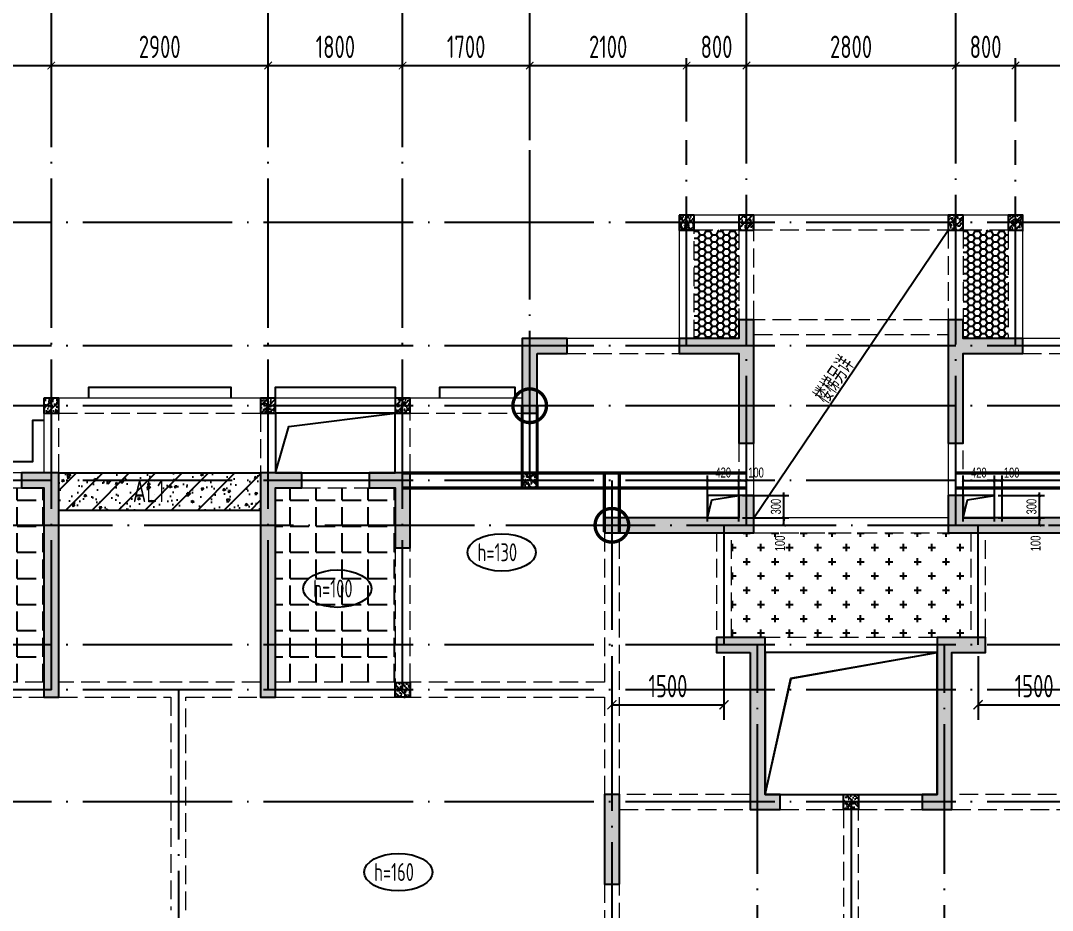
# Model space of a CAD drawing. Extents: x -668857 to 154266, y -275694 to 291306.
# Drawn here: x -198999 to -185195, y 64422 to 76322 of the extents above; entities that cross this region are included whole.
import ezdxf
from ezdxf.enums import TextEntityAlignment as Align

# ---------------------------------------------------------------- set-up
doc = ezdxf.new("R2010")
doc.units = 0
doc.header["$LTSCALE"] = 1000
for name, pattern in [('DASH', [0.35, 0.25, -0.1]), ('DASHED', [0.75, 0.5, -0.25]), ('DOTE', [2.42, 2, -0.2, 0.02, -0.2])]:
    doc.linetypes.add(name, pattern=pattern)
doc.layers.get('0').update_dxf_attribs({"linetype": 'CONTINUOUS'})
doc.layers.get('DEFPOINTS').update_dxf_attribs({"linetype": 'CONTINUOUS'})
doc.layers.add('+公共字体', color=7, linetype='CONTINUOUS', lineweight=20)
for name, color, linetype in [('A-AXIS', 1, 'CONTINUOUS'), ('A-DOTE', 10, 'DOTE'), ('BEAM', 4, 'DASHED'), ('ROOF', 183, 'CONTINUOUS'), ('S-B板填充', 251, 'CONTINUOUS'), ('S-B板标注', 3, 'CONTINUOUS'), ('S-B板配筋号', 7, 'CONTINUOUS'), ('S-C承台编号', 6, 'CONTINUOUS'), ('S-D洞口', 4, 'CONTINUOUS'), ('S-D洞口标注', 3, 'CONTINUOUS'), ('S-L主梁线', 4, 'DASH'), ('S-Q墙填充', 252, 'CONTINUOUS'), ('S-Q墙实线', 6, 'CONTINUOUS'), ('S-Q墙标注', 3, 'CONTINUOUS'), ('S-Y一般标注', 3, 'CONTINUOUS'), ('S-板正筋', 2, 'CONTINUOUS'), ('S-构造柱', 212, 'CONTINUOUS'), ('TEXT', 2, 'CONTINUOUS'), ('水平筋标注', 7, 'CONTINUOUS'), ('看线', 251, 'CONTINUOUS'), ('配箍校核', 34, 'CONTINUOUS')]:
    doc.layers.add(name, color=color, linetype=linetype)
doc.styles.add('TSSD_DIMENSION', font='Tssdeng.shx', dxfattribs={"width": 0.7, "bigfont": 'tssdchn.shx'})
doc.styles.add('TSSD_REIN', font='tssdeng.shx', dxfattribs={"width": 0.7, "height": 300, "bigfont": 'tssdchn.shx'})
doc.styles.add('结构文字', font='zstxt.shx', dxfattribs={"width": 0.7, "bigfont": 'zshz.shx'})
doc.dimstyles.new('STRUCK', dxfattribs={"dimtxt": 400, "dimasz": 121, "dimexe": 200, "dimexo": 150, "dimgap": 115, "dimtad": 1, "dimdec": 0, "dimdsep": 46, "dimtxsty": '结构文字', "dimblk": 'ARCHTICK', "dimcen": 400, "dimclrd": 3, "dimclre": 3, "dimclrt": 7, "dimadec": 0, "dimazin": 0, "dimtfac": 1, "dimtdec": 0, "dimtix": 1, "dimtmove": 2, "dimatfit": 3, "dimldrblk": '_DIMX', "dimfxl": 0, "dimtolj": 1, "dimtzin": 0, "dimarcsym": 0})
doc.dimstyles.new('STRUCK30', dxfattribs={"dimscale": 0.33333, "dimtxt": 400, "dimasz": 121, "dimexe": 200, "dimexo": 150, "dimgap": 115, "dimtad": 1, "dimdec": 0, "dimdsep": 46, "dimtxsty": '结构文字', "dimblk": 'ARCHTICK', "dimcen": 400, "dimclrd": 3, "dimclre": 3, "dimclrt": 7, "dimadec": 0, "dimazin": 0, "dimtfac": 1, "dimtdec": 0, "dimtix": 1, "dimtmove": 2, "dimatfit": 3, "dimldrblk": '_DIMX', "dimfxl": 0, "dimtolj": 1, "dimtzin": 0, "dimarcsym": 0})
doc.dimstyles.new('TSSD_100_100', dxfattribs={"dimtxt": 300, "dimasz": 100, "dimexe": 100, "dimexo": 250, "dimgap": 100, "dimtad": 1, "dimdec": 0, "dimzin": 0, "dimdsep": 46, "dimtxsty": 'TSSD_DIMENSION', "dimblk": 'ARCHTICK', "dimcen": 0, "dimdle": 100, "dimclrt": 7, "dimadec": 0, "dimazin": 0, "dimtfac": 1, "dimtdec": 0, "dimtix": 1, "dimtmove": 2, "dimatfit": 3, "dimldrblk": 'ARCHTICK', "dimfxl": 0, "dimtolj": 1, "dimtzin": 0, "dimarcsym": 0})

# ---------------------------------------------------------------- blocks, each defined once
blk = doc.blocks.new('_ArchTick')
at = {"color": 0, "linetype": 'ByBlock', "const_width": 0.15}
blk.add_lwpolyline([(-0.5, -0.5), (0.5, 0.5)], dxfattribs=at)
blk = doc.blocks.new('*D162')
at = {"layer": 'DEFPOINTS', "color": 0}
for p in [(31400, 19250), (29600, 18250), (31400, 18250)]:
    blk.add_point(p, dxfattribs=at)
at = {"layer": 'S-Y一般标注', "color": 0, "lineweight": -2}
for p, q in [((29600, 18500), (29600, 19350)), ((31400, 18500), (31400, 19350)), ((29500, 19250), (31500, 19250))]:
    blk.add_line(p, q, dxfattribs=at)
at = {"layer": 'S-Y一般标注', "color": 0, "lineweight": -2, "xscale": 100, "yscale": 100, "zscale": 100, "rotation": 180}
blk.add_blockref('_ArchTick', (29600, 19250), dxfattribs=at)
at = {"layer": 'S-Y一般标注', "color": 0, "lineweight": -2, "xscale": 100, "yscale": 100, "zscale": 100}
blk.add_blockref('_ArchTick', (31400, 19250), dxfattribs=at)
at = {"layer": 'S-Y一般标注', "color": 7, "insert": (30500, 19500), "char_height": 300, "attachment_point": 5, "style": 'TSSD_DIMENSION'}
blk.add_mtext('\\A1;1800', dxfattribs=at)
blk = doc.blocks.new('*D163')
at = {"layer": 'DEFPOINTS', "color": 0}
for p in [(34300, 19250), (31400, 18250), (34300, 18250)]:
    blk.add_point(p, dxfattribs=at)
at = {"layer": 'S-Y一般标注', "color": 0, "lineweight": -2}
for p, q in [((31400, 18500), (31400, 19350)), ((34300, 18500), (34300, 19350)), ((31300, 19250), (34400, 19250))]:
    blk.add_line(p, q, dxfattribs=at)
at = {"layer": 'S-Y一般标注', "color": 0, "lineweight": -2, "xscale": 100, "yscale": 100, "zscale": 100, "rotation": 180}
blk.add_blockref('_ArchTick', (31400, 19250), dxfattribs=at)
at = {"layer": 'S-Y一般标注', "color": 0, "lineweight": -2, "xscale": 100, "yscale": 100, "zscale": 100}
blk.add_blockref('_ArchTick', (34300, 19250), dxfattribs=at)
at = {"layer": 'S-Y一般标注', "color": 7, "insert": (32850, 19500), "char_height": 300, "attachment_point": 5, "style": 'TSSD_DIMENSION'}
blk.add_mtext('\\A1;2900', dxfattribs=at)
blk = doc.blocks.new('*D164')
at = {"layer": 'DEFPOINTS', "color": 0}
for p in [(36100, 19250), (34300, 18250), (36100, 18250)]:
    blk.add_point(p, dxfattribs=at)
at = {"layer": 'S-Y一般标注', "color": 0, "lineweight": -2}
for p, q in [((34300, 18500), (34300, 19350)), ((36100, 18500), (36100, 19350)), ((34200, 19250), (36200, 19250))]:
    blk.add_line(p, q, dxfattribs=at)
at = {"layer": 'S-Y一般标注', "color": 0, "lineweight": -2, "xscale": 100, "yscale": 100, "zscale": 100, "rotation": 180}
blk.add_blockref('_ArchTick', (34300, 19250), dxfattribs=at)
at = {"layer": 'S-Y一般标注', "color": 0, "lineweight": -2, "xscale": 100, "yscale": 100, "zscale": 100}
blk.add_blockref('_ArchTick', (36100, 19250), dxfattribs=at)
at = {"layer": 'S-Y一般标注', "color": 7, "insert": (35200, 19500), "char_height": 300, "attachment_point": 5, "style": 'TSSD_DIMENSION'}
blk.add_mtext('\\A1;1800', dxfattribs=at)
blk = doc.blocks.new('*D165')
at = {"layer": 'DEFPOINTS', "color": 0}
for p in [(37800, 19250), (36100, 18250), (37800, 18250)]:
    blk.add_point(p, dxfattribs=at)
at = {"layer": 'S-Y一般标注', "color": 0, "lineweight": -2}
for p, q in [((36100, 18500), (36100, 19350)), ((37800, 18500), (37800, 19350)), ((36000, 19250), (37900, 19250))]:
    blk.add_line(p, q, dxfattribs=at)
at = {"layer": 'S-Y一般标注', "color": 0, "lineweight": -2, "xscale": 100, "yscale": 100, "zscale": 100, "rotation": 180}
blk.add_blockref('_ArchTick', (36100, 19250), dxfattribs=at)
at = {"layer": 'S-Y一般标注', "color": 0, "lineweight": -2, "xscale": 100, "yscale": 100, "zscale": 100}
blk.add_blockref('_ArchTick', (37800, 19250), dxfattribs=at)
at = {"layer": 'S-Y一般标注', "color": 7, "insert": (36950, 19500), "char_height": 300, "attachment_point": 5, "style": 'TSSD_DIMENSION'}
blk.add_mtext('\\A1;1700', dxfattribs=at)
blk = doc.blocks.new('*D166')
at = {"layer": 'DEFPOINTS', "color": 0}
for p in [(40700, 19250), (39900, 18250), (40700, 18250)]:
    blk.add_point(p, dxfattribs=at)
at = {"layer": 'S-Y一般标注', "color": 0, "lineweight": -2}
for p, q in [((39900, 18500), (39900, 19350)), ((40700, 18500), (40700, 19350)), ((39800, 19250), (40800, 19250))]:
    blk.add_line(p, q, dxfattribs=at)
at = {"layer": 'S-Y一般标注', "color": 0, "lineweight": -2, "xscale": 100, "yscale": 100, "zscale": 100, "rotation": 180}
blk.add_blockref('_ArchTick', (39900, 19250), dxfattribs=at)
at = {"layer": 'S-Y一般标注', "color": 0, "lineweight": -2, "xscale": 100, "yscale": 100, "zscale": 100}
blk.add_blockref('_ArchTick', (40700, 19250), dxfattribs=at)
at = {"layer": 'S-Y一般标注', "color": 7, "insert": (40300, 19500), "char_height": 300, "attachment_point": 5, "style": 'TSSD_DIMENSION'}
blk.add_mtext('\\A1;800', dxfattribs=at)
blk = doc.blocks.new('*D167')
at = {"layer": 'DEFPOINTS', "color": 0}
for p in [(43500, 19250), (40700, 18250), (43500, 18250)]:
    blk.add_point(p, dxfattribs=at)
at = {"layer": 'S-Y一般标注', "color": 0, "lineweight": -2}
for p, q in [((40700, 18500), (40700, 19350)), ((43500, 18500), (43500, 19350)), ((40600, 19250), (43600, 19250))]:
    blk.add_line(p, q, dxfattribs=at)
at = {"layer": 'S-Y一般标注', "color": 0, "lineweight": -2, "xscale": 100, "yscale": 100, "zscale": 100, "rotation": 180}
blk.add_blockref('_ArchTick', (40700, 19250), dxfattribs=at)
at = {"layer": 'S-Y一般标注', "color": 0, "lineweight": -2, "xscale": 100, "yscale": 100, "zscale": 100}
blk.add_blockref('_ArchTick', (43500, 19250), dxfattribs=at)
at = {"layer": 'S-Y一般标注', "color": 7, "insert": (42100, 19500), "char_height": 300, "attachment_point": 5, "style": 'TSSD_DIMENSION'}
blk.add_mtext('\\A1;2800', dxfattribs=at)
blk = doc.blocks.new('*D168')
at = {"layer": 'DEFPOINTS', "color": 0}
for p in [(46400, 19250), (44300, 18250), (46400, 18250)]:
    blk.add_point(p, dxfattribs=at)
at = {"layer": 'S-Y一般标注', "color": 0, "lineweight": -2}
for p, q in [((44300, 18500), (44300, 19350)), ((46400, 18500), (46400, 19350)), ((44200, 19250), (46500, 19250))]:
    blk.add_line(p, q, dxfattribs=at)
at = {"layer": 'S-Y一般标注', "color": 0, "lineweight": -2, "xscale": 100, "yscale": 100, "zscale": 100, "rotation": 180}
blk.add_blockref('_ArchTick', (44300, 19250), dxfattribs=at)
at = {"layer": 'S-Y一般标注', "color": 0, "lineweight": -2, "xscale": 100, "yscale": 100, "zscale": 100}
blk.add_blockref('_ArchTick', (46400, 19250), dxfattribs=at)
at = {"layer": 'S-Y一般标注', "color": 7, "insert": (45742, 19500), "char_height": 300, "attachment_point": 5, "style": 'TSSD_DIMENSION'}
blk.add_mtext('\\A1;2100', dxfattribs=at)
blk = doc.blocks.new('*D186')
at = {"layer": 'DEFPOINTS', "color": 0}
for p in [(39900, 19250), (37800, 18250), (39900, 18250)]:
    blk.add_point(p, dxfattribs=at)
at = {"layer": 'S-Y一般标注', "color": 0, "lineweight": -2}
for p, q in [((37800, 18500), (37800, 19350)), ((39900, 18500), (39900, 19350)), ((37700, 19250), (40000, 19250))]:
    blk.add_line(p, q, dxfattribs=at)
at = {"layer": 'S-Y一般标注', "color": 0, "lineweight": -2, "xscale": 100, "yscale": 100, "zscale": 100, "rotation": 180}
blk.add_blockref('_ArchTick', (37800, 19250), dxfattribs=at)
at = {"layer": 'S-Y一般标注', "color": 0, "lineweight": -2, "xscale": 100, "yscale": 100, "zscale": 100}
blk.add_blockref('_ArchTick', (39900, 19250), dxfattribs=at)
at = {"layer": 'S-Y一般标注', "color": 7, "insert": (38850, 19500), "char_height": 300, "attachment_point": 5, "style": 'TSSD_DIMENSION'}
blk.add_mtext('\\A1;2100', dxfattribs=at)
blk = doc.blocks.new('*D187')
at = {"layer": 'DEFPOINTS', "color": 0}
for p in [(44300, 19250), (43500, 18250), (44300, 18250)]:
    blk.add_point(p, dxfattribs=at)
at = {"layer": 'S-Y一般标注', "color": 0, "lineweight": -2}
for p, q in [((43500, 18500), (43500, 19350)), ((44300, 18500), (44300, 19350)), ((43400, 19250), (44400, 19250))]:
    blk.add_line(p, q, dxfattribs=at)
at = {"layer": 'S-Y一般标注', "color": 0, "lineweight": -2, "xscale": 100, "yscale": 100, "zscale": 100, "rotation": 180}
blk.add_blockref('_ArchTick', (43500, 19250), dxfattribs=at)
at = {"layer": 'S-Y一般标注', "color": 0, "lineweight": -2, "xscale": 100, "yscale": 100, "zscale": 100}
blk.add_blockref('_ArchTick', (44300, 19250), dxfattribs=at)
at = {"layer": 'S-Y一般标注', "color": 7, "insert": (43900, 19500), "char_height": 300, "attachment_point": 5, "style": 'TSSD_DIMENSION'}
blk.add_mtext('\\A1;800', dxfattribs=at)
blk = doc.blocks.new('20210729.03501652')
at = {"layer": '看线', "color": 202, "ltscale": 0.5}
for points in [[(26800, 10900), (26800, 11050), (28700, 11050), (28700, 10900)], [(29300, 10900), (29300, 11050), (30900, 11050), (30900, 10900)], [(31500, 10900), (31500, 11050), (32500, 11050), (32500, 10900)], [(26200, 10600), (26050, 10600), (26050, 10050), (24500, 10050)]]:
    blk.add_lwpolyline(points, dxfattribs=at)
blk = doc.blocks.new('*D983')
at = {"layer": 'DEFPOINTS', "color": 0}
for p in [(-185969, 69972), (-185369, 69972), (-185969, 69672)]:
    blk.add_point(p, dxfattribs=at)
at = {"layer": 'S-D洞口标注', "color": 3, "lineweight": -2}
for p, q in [((-185369, 69972), (-185369, 70012)), ((-185919, 69972), (-185302, 69972)), ((-185369, 69672), (-185369, 69972)), ((-185919, 69672), (-185302, 69672)), ((-185369, 69672), (-185369, 69632))]:
    blk.add_line(p, q, dxfattribs=at)
at = {"layer": 'S-D洞口标注', "color": 3, "lineweight": -2, "xscale": 40.33293, "yscale": 40.33293, "zscale": 40.33293}
for p, rotation in [((-185369, 69972), 270), ((-185369, 69672), 90)]:
    blk.add_blockref('_ArchTick', p, dxfattribs=dict(at, rotation=rotation))
at = {"layer": 'S-D洞口标注', "color": 7, "insert": (-185474, 69822), "char_height": 133.3, "attachment_point": 5, "rotation": 90, "style": '结构文字'}
blk.add_mtext('\\A1;300', dxfattribs=at)
blk = doc.blocks.new('_DIMX')
blk.add_line((-150, 0), (150, 0))
at = {"const_width": 50}
blk.add_lwpolyline([(-70, -70), (70, 70)], dxfattribs=at)
blk = doc.blocks.new('*D984')
at = {"layer": 'DEFPOINTS', "color": 0}
for p in [(-185969, 70171), (-186389, 69571), (-185969, 69572)]:
    blk.add_point(p, dxfattribs=at)
at = {"layer": 'S-D洞口标注', "color": 3, "lineweight": -2}
for p, q in [((-186389, 69621), (-186389, 70238)), ((-186389, 70171), (-185969, 70171)), ((-185969, 69622), (-185969, 70238))]:
    blk.add_line(p, q, dxfattribs=at)
at = {"layer": 'S-D洞口标注', "color": 3, "lineweight": -2, "xscale": 40.33293, "yscale": 40.33293, "zscale": 40.33293, "rotation": 180}
blk.add_blockref('_ArchTick', (-186389, 70171), dxfattribs=at)
at = {"layer": 'S-D洞口标注', "color": 3, "lineweight": -2, "xscale": 40.33293, "yscale": 40.33293, "zscale": 40.33293}
blk.add_blockref('_ArchTick', (-185969, 70171), dxfattribs=at)
at = {"layer": 'S-D洞口标注', "color": 7, "insert": (-186179, 70276), "char_height": 133.3, "attachment_point": 5, "style": '结构文字'}
blk.add_mtext('\\A1;420', dxfattribs=at)
blk = doc.blocks.new('*D985')
at = {"layer": 'DEFPOINTS', "color": 0}
for p in [(-185869, 70171), (-185969, 69572), (-185869, 69572)]:
    blk.add_point(p, dxfattribs=at)
at = {"layer": 'S-D洞口标注', "color": 3, "lineweight": -2}
for p, q in [((-185969, 69622), (-185969, 70238)), ((-185969, 70171), (-185869, 70171)), ((-185869, 69622), (-185869, 70238))]:
    blk.add_line(p, q, dxfattribs=at)
at = {"layer": 'S-D洞口标注', "color": 3, "lineweight": -2, "xscale": 40.33293, "yscale": 40.33293, "zscale": 40.33293, "rotation": 180}
blk.add_blockref('_ArchTick', (-185969, 70171), dxfattribs=at)
at = {"layer": 'S-D洞口标注', "color": 3, "lineweight": -2, "xscale": 40.33293, "yscale": 40.33293, "zscale": 40.33293}
blk.add_blockref('_ArchTick', (-185869, 70171), dxfattribs=at)
at = {"layer": 'S-D洞口标注', "color": 7, "insert": (-185740, 70276), "char_height": 133.3, "attachment_point": 5, "style": '结构文字'}
blk.add_mtext('\\A1;100', dxfattribs=at)
blk = doc.blocks.new('*D986')
at = {"layer": 'DEFPOINTS', "color": 0}
for p in [(-185969, 69672), (-185369, 69672), (-185969, 69572)]:
    blk.add_point(p, dxfattribs=at)
at = {"layer": 'S-D洞口标注', "color": 3, "lineweight": -2}
for p, q in [((-185919, 69672), (-185302, 69672)), ((-185369, 69572), (-185369, 69672)), ((-185919, 69572), (-185302, 69572))]:
    blk.add_line(p, q, dxfattribs=at)
at = {"layer": 'S-D洞口标注', "color": 3, "lineweight": -2, "xscale": 40.33293, "yscale": 40.33293, "zscale": 40.33293}
for p, rotation in [((-185369, 69672), 90), ((-185369, 69572), 270)]:
    blk.add_blockref('_ArchTick', p, dxfattribs=dict(at, rotation=rotation))
at = {"layer": 'S-D洞口标注', "color": 7, "insert": (-185419, 69330), "char_height": 133.3, "attachment_point": 5, "rotation": 90, "style": '结构文字'}
blk.add_mtext('\\A1;100', dxfattribs=at)
blk = doc.blocks.new('*D987')
at = {"layer": 'DEFPOINTS', "color": 0}
for p in [(-189389, 69972), (-188789, 69972), (-189389, 69672)]:
    blk.add_point(p, dxfattribs=at)
at = {"layer": 'S-D洞口标注', "color": 3, "lineweight": -2}
for p, q in [((-188789, 69972), (-188789, 70012)), ((-189339, 69972), (-188722, 69972)), ((-188789, 69672), (-188789, 69972)), ((-189339, 69672), (-188722, 69672)), ((-188789, 69672), (-188789, 69632))]:
    blk.add_line(p, q, dxfattribs=at)
at = {"layer": 'S-D洞口标注', "color": 3, "lineweight": -2, "xscale": 40.33293, "yscale": 40.33293, "zscale": 40.33293}
for p, rotation in [((-188789, 69972), 270), ((-188789, 69672), 90)]:
    blk.add_blockref('_ArchTick', p, dxfattribs=dict(at, rotation=rotation))
at = {"layer": 'S-D洞口标注', "color": 7, "insert": (-188894, 69822), "char_height": 133.3, "attachment_point": 5, "rotation": 90, "style": '结构文字'}
blk.add_mtext('\\A1;300', dxfattribs=at)
blk = doc.blocks.new('*D988')
at = {"layer": 'DEFPOINTS', "color": 0}
for p in [(-189389, 70172), (-189809, 69572), (-189389, 69572)]:
    blk.add_point(p, dxfattribs=at)
at = {"layer": 'S-D洞口标注', "color": 3, "lineweight": -2}
for p, q in [((-189809, 69622), (-189809, 70238)), ((-189809, 70172), (-189389, 70172)), ((-189389, 69622), (-189389, 70238))]:
    blk.add_line(p, q, dxfattribs=at)
at = {"layer": 'S-D洞口标注', "color": 3, "lineweight": -2, "xscale": 40.33293, "yscale": 40.33293, "zscale": 40.33293, "rotation": 180}
blk.add_blockref('_ArchTick', (-189809, 70172), dxfattribs=at)
at = {"layer": 'S-D洞口标注', "color": 3, "lineweight": -2, "xscale": 40.33293, "yscale": 40.33293, "zscale": 40.33293}
blk.add_blockref('_ArchTick', (-189389, 70172), dxfattribs=at)
at = {"layer": 'S-D洞口标注', "color": 7, "insert": (-189599, 70277), "char_height": 133.3, "attachment_point": 5, "style": '结构文字'}
blk.add_mtext('\\A1;420', dxfattribs=at)
blk = doc.blocks.new('*D989')
at = {"layer": 'DEFPOINTS', "color": 0}
for p in [(-189289, 70172), (-189389, 69572), (-189289, 69572)]:
    blk.add_point(p, dxfattribs=at)
at = {"layer": 'S-D洞口标注', "color": 3, "lineweight": -2}
for p, q in [((-189389, 69622), (-189389, 70238)), ((-189389, 70172), (-189289, 70172)), ((-189289, 69622), (-189289, 70238))]:
    blk.add_line(p, q, dxfattribs=at)
at = {"layer": 'S-D洞口标注', "color": 3, "lineweight": -2, "xscale": 40.33293, "yscale": 40.33293, "zscale": 40.33293, "rotation": 180}
blk.add_blockref('_ArchTick', (-189389, 70172), dxfattribs=at)
at = {"layer": 'S-D洞口标注', "color": 3, "lineweight": -2, "xscale": 40.33293, "yscale": 40.33293, "zscale": 40.33293}
blk.add_blockref('_ArchTick', (-189289, 70172), dxfattribs=at)
at = {"layer": 'S-D洞口标注', "color": 7, "insert": (-189160, 70277), "char_height": 133.3, "attachment_point": 5, "style": '结构文字'}
blk.add_mtext('\\A1;100', dxfattribs=at)
blk = doc.blocks.new('*D990')
at = {"layer": 'DEFPOINTS', "color": 0}
for p in [(-189389, 69672), (-188789, 69672), (-189389, 69572)]:
    blk.add_point(p, dxfattribs=at)
at = {"layer": 'S-D洞口标注', "color": 3, "lineweight": -2}
for p, q in [((-189339, 69672), (-188722, 69672)), ((-188789, 69572), (-188789, 69672)), ((-189339, 69572), (-188722, 69572))]:
    blk.add_line(p, q, dxfattribs=at)
at = {"layer": 'S-D洞口标注', "color": 3, "lineweight": -2, "xscale": 40.33293, "yscale": 40.33293, "zscale": 40.33293}
for p, rotation in [((-188789, 69672), 90), ((-188789, 69572), 270)]:
    blk.add_blockref('_ArchTick', p, dxfattribs=dict(at, rotation=rotation))
at = {"layer": 'S-D洞口标注', "color": 7, "insert": (-188839, 69330), "char_height": 133.3, "attachment_point": 5, "rotation": 90, "style": '结构文字'}
blk.add_mtext('\\A1;100', dxfattribs=at)
blk = doc.blocks.new('20210803.22403995')
at = {"layer": '+公共字体', "color": 2, "const_width": 45}
for points in [[(-831038, -168387, 1), (-831038, -167937, 1), (-831038, -168387, -1)], [(-829938, -169986, 1), (-829938, -169536, 1), (-829938, -169986, -1)]]:
    blk.add_lwpolyline(points, format="xyb", dxfattribs=at)
blk = doc.blocks.new('20210807.15312791')
at = {"layer": 'S-Q墙填充'}
h = blk.add_hatch(color=252, dxfattribs=at)
h.dxf.hatch_style = 1
h.paths.add_polyline_path([(97216, 67840), (97216, 68190), (97016, 68190), (97016, 67940), (96216, 67940), (96216, 67740), (97016, 67740), (97016, 66540), (97216, 66540)])
h = blk.add_hatch(color=252, dxfattribs=at)
h.dxf.hatch_style = 1
h.paths.add_polyline_path([(99816, 67840), (99816, 66540), (100016, 66540), (100016, 67740), (100815, 67740), (100815, 67940), (100016, 67940), (100016, 68190), (99816, 68190)])
h = blk.add_hatch(color=252, dxfattribs=at)
h.dxf.hatch_style = 1
h.paths.add_polyline_path([(94316, 67740), (94716, 67740), (94716, 67940), (94116, 67940), (94116, 66940), (94316, 66940)])
h = blk.add_hatch(color=252, dxfattribs=at)
h.dxf.hatch_style = 1
h.paths.add_polyline_path([(87916, 66140), (87416, 66140), (87416, 65940), (87716, 65940), (87716, 63140), (87916, 63140)])
h = blk.add_hatch(color=252, dxfattribs=at)
h.dxf.hatch_style = 1
h.paths.add_polyline_path([(90816, 63140), (90816, 65940), (91166, 65940), (91166, 66140), (90616, 66140), (90616, 63140)])
h = blk.add_hatch(color=252, dxfattribs=at)
h.dxf.hatch_style = 1
h.paths.add_polyline_path([(92066, 65940), (92416, 65940), (92416, 65140), (92616, 65140), (92616, 66140), (92066, 66140)])
h = blk.add_hatch(color=252, dxfattribs=at)
h.dxf.hatch_style = 1
h.paths.add_polyline_path([(95216, 65340), (96816, 65340), (97216, 65340), (97216, 65840), (97016, 65840), (97016, 65540), (96816, 65540), (95216, 65540)])
h = blk.add_hatch(color=252, dxfattribs=at)
h.dxf.hatch_style = 1
h.paths.add_polyline_path([(100016, 65540), (100016, 65840), (99816, 65840), (99816, 65340), (100216, 65340), (101816, 65340), (101816, 65540), (100216, 65540)])
h = blk.add_hatch(color=252, dxfattribs=at)
h.dxf.hatch_style = 1
h.paths.add_polyline_path([(97166, 63740), (97166, 61640), (97566, 61640), (97566, 61840), (97366, 61840), (97366, 63940), (96716, 63940), (96716, 63740)])
h = blk.add_hatch(color=252, dxfattribs=at)
h.dxf.hatch_style = 1
h.paths.add_polyline_path([(99666, 61840), (99466, 61840), (99466, 61640), (99866, 61640), (99866, 63740), (100316, 63740), (100316, 63940), (99666, 63940)])
h = blk.add_hatch(color=252, dxfattribs=at)
h.dxf.hatch_style = 1
h.paths.add_polyline_path([(95416, 60640), (95416, 61840), (95216, 61840), (95216, 60640)])
at = {"layer": 'S-D洞口', "color": 5}
for points in [[(90816, 66140), (92416, 66140), (92416, 66940), (90816, 66940), (90816, 66140), (90993, 66762), (92416, 66940)], [(97366, 61840), (99666, 61840), (99666, 63740), (97366, 63740), (97366, 61840), (97712, 63393), (99666, 63740)]]:
    blk.add_lwpolyline(points, dxfattribs=at)
at = {"layer": 'S-L主梁线', "linetype": 'ByBlock', "lineweight": 18}
for p, q in [((96216, 69590), (96216, 67940)), ((97116, 69590), (96216, 69590)), ((99916, 69590), (97116, 69590)), ((100816, 69590), (99916, 69590)), ((100816, 67940), (100816, 69590)), ((96216, 67940), (94716, 67940)), ((102316, 67940), (100816, 67940)), ((87716, 67140), (87716, 66140)), ((90716, 67140), (87716, 67140)), ((92516, 67140), (90716, 67140)), ((94116, 67140), (92516, 67140)), ((90816, 66940), (92416, 66940)), ((90816, 66140), (90816, 66940)), ((92416, 66940), (92416, 66140)), ((97216, 65840), (97216, 66540)), ((99816, 66540), (99816, 65840)), ((92066, 66140), (91166, 66140)), ((99816, 65540), (97216, 65540)), ((97366, 63740), (99666, 63740)), ((98516, 61840), (97566, 61840)), ((99466, 61840), (98516, 61840))]:
    blk.add_line(p, q, dxfattribs=at)
at = {"layer": 'S-L主梁线', "linetype": 'DASH', "lineweight": 18}
for p, q in [((96416, 69390), (97016, 69390)), ((96416, 67940), (96416, 69390)), ((97016, 69390), (97016, 68190)), ((97216, 69390), (99816, 69390)), ((97216, 68190), (97216, 69390)), ((99816, 69390), (99816, 68190)), ((100016, 69390), (100616, 69390)), ((100016, 69390), (100016, 68190)), ((100616, 69390), (100616, 67940)), ((99815, 68190), (97216, 68190)), ((97216, 67990), (99816, 67990)), ((94716, 67740), (96216, 67740)), ((100815, 67740), (102316, 67740)), ((87916, 66940), (90616, 66940)), ((87916, 66140), (87916, 66940)), ((90616, 66940), (90616, 66140)), ((92616, 66940), (94116, 66940)), ((92616, 66140), (92616, 66940)), ((97016, 66540), (97016, 65840)), ((100016, 65840), (100016, 66540)), ((87416, 66140), (86016, 66140)), ((86116, 65940), (87416, 65940)), ((91166, 65940), (92066, 65940)), ((95216, 65340), (95216, 63340)), ((95416, 63240), (95416, 65340)), ((96716, 65340), (96716, 63940)), ((96916, 63940), (96916, 65340)), ((97216, 65340), (99816, 65340)), ((100116, 65340), (100116, 63940)), ((100316, 63940), (100316, 65340)), ((92416, 65140), (92416, 63340)), ((92616, 63340), (92616, 65140)), ((99666, 63940), (97366, 63940)), ((87716, 63340), (86116, 63340)), ((89516, 63340), (87916, 63340)), ((90616, 63340), (89516, 63340)), ((92416, 63340), (90816, 63340)), ((95216, 63340), (92616, 63340)), ((95416, 61840), (95416, 63240)), ((86116, 63140), (87716, 63140)), ((87916, 63140), (89416, 63140)), ((89416, 63140), (89416, 60290)), ((89616, 63140), (90616, 63140)), ((89616, 60290), (89616, 63140)), ((90816, 63140), (92516, 63140)), ((92516, 63140), (95216, 63140)), ((95216, 63140), (95216, 61840)), ((97166, 61840), (95416, 61840)), ((101616, 61840), (99866, 61840)), ((95416, 61640), (97166, 61640)), ((97566, 61640), (98416, 61640)), ((98416, 61640), (98416, 57640)), ((98616, 57640), (98616, 61640)), ((98616, 61640), (99466, 61640)), ((99866, 61640), (101616, 61640)), ((95216, 60640), (95216, 59090)), ((95416, 59090), (95416, 60640))]:
    blk.add_line(p, q, dxfattribs=at)
at = {"layer": 'S-Q墙实线'}
blk.add_lwpolyline([(97216, 67840), (97216, 68190), (97016, 68190), (97016, 67940), (96216, 67940), (96216, 67740), (97016, 67740), (97016, 66540), (97216, 66540), (97216, 67840)], dxfattribs=at)
for points in [[(99816, 67840), (99816, 66540), (100016, 66540), (100016, 67740), (100815, 67740), (100815, 67940), (100016, 67940), (100016, 68190), (99816, 68190)], [(94316, 67740), (94716, 67740), (94716, 67940), (94116, 67940), (94116, 66940), (94316, 66940)], [(87916, 66140), (87416, 66140), (87416, 65940), (87716, 65940), (87716, 63140), (87916, 63140)], [(90816, 63140), (90816, 65940), (91166, 65940), (91166, 66140), (90616, 66140), (90616, 63140)], [(92066, 65940), (92416, 65940), (92416, 65140), (92616, 65140), (92616, 66140), (92066, 66140)], [(95216, 65340), (96816, 65340), (97216, 65340), (97216, 65840), (97016, 65840), (97016, 65540), (96816, 65540), (95216, 65540)], [(100016, 65540), (100016, 65840), (99816, 65840), (99816, 65340), (100216, 65340), (101816, 65340), (101816, 65540), (100216, 65540)], [(97166, 63740), (97166, 61640), (97566, 61640), (97566, 61840), (97366, 61840), (97366, 63940), (96716, 63940), (96716, 63740)], [(99666, 61840), (99466, 61840), (99466, 61640), (99866, 61640), (99866, 63740), (100316, 63740), (100316, 63940), (99666, 63940)], [(95416, 60640), (95416, 61840), (95216, 61840), (95216, 60640)]]:
    blk.add_lwpolyline(points, close=True, dxfattribs=at)
blk = doc.blocks.new('20210730.02141516')
at = {"layer": 'S-构造柱'}
h = blk.add_hatch(dxfattribs=at)
h.set_pattern_fill('ARMORED', color=256, scale=15, angle=-90, style=0)
h.set_pattern_definition([(320, (-154189.41, 3278673.45), (-9.4128202, -107.5890274), [11.25, -123.75]), (265, (-154189.41, 3278673.45), (112.82882, 20.8127), [9, -99]), (10.4514, (-154190.19, 3278664.49), (103.4159313, -86.7764073), [9.5610285, -105.1713168]), (316.1842, (-154159.41, 3278673.45), (-24.827852, -160.0861573), [16.875, -185.625]), (6.6356, (-154161.48, 3278660.11), (146.117681, -140.199406), [14.341543, -157.75695]), (261.1842, (-154159.41, 3278673.45), (146.11779, -140.199292), [13.5, -148.5]), (291, (-154166.91, 3278658.45), (-60.3928336, -89.5360578), [11.25, -123.75]), (236, (-154166.91, 3278658.45), (108.7725068, -36.4972998), [9, -99]), (341.4514, (-154171.94, 3278650.99), (48.3795745, -126.0333943), [9.5610285, -105.1713168]), (307.5, (-154189.41, 3278673.454), (49.93407807, -1.8239783), [0, -97.8, 0, -100.5, 0, -99.375]), (277.5, (-154189.41, 3278673.454), (59.1617568, -39.4604306), [0, -57.3, 0, -95.55, 0, -37.875]), (237.5, (-154189.41, 3278706.904), (-3.38323076, -80.07336543), [0, -37.5, 0, -117, 0, -155.25]), (227.5, (-154189.41, 3278721.904), (15.0157473, -87.4779254), [0, -48.75, 0, -77.7, 0, -110.25]), (315, (-154189.41, 3278673.454), (53.0330086, 53.0330086), [])])
h.paths.add_polyline_path([(200, 200), (200, 0), (0, 0), (0, 200)])
blk.add_lwpolyline([(200, 200), (200, 0), (0, 0), (0, 200)], close=True, dxfattribs=at)
blk = doc.blocks.new('20210809.18285270')
at = {"layer": 'ROOF', "xscale": -1, "rotation": 4.61764226855621e-08}
for p in [(35500, 12550), (36300, 12550), (39100, 12550), (39900, 12550), (27000, 10100), (29900, 10100), (31700, 10100)]:
    blk.add_blockref('20210730.02141516', p, dxfattribs=at)
at = {"layer": 'ROOF', "rotation": 359.9999999538236}
for p in [(33200, 9100), (37500, 4800)]:
    blk.add_blockref('20210730.02141516', p, dxfattribs=at)
at = {"layer": 'ROOF'}
blk.add_blockref('20210730.02141516', (31500, 6300), dxfattribs=at)
blk = doc.blocks.new('*D289')
at = {"layer": 'DEFPOINTS', "color": 0}
for p in [(-180458, -4859), (-178959, -4859), (-178959, -5659)]:
    blk.add_point(p, dxfattribs=at)
at = {"layer": 'S-Q墙标注', "color": 3, "lineweight": -2}
for p, q in [((-180458, -5009), (-180458, -5859)), ((-178959, -5009), (-178959, -5859)), ((-180458, -5659), (-178959, -5659))]:
    blk.add_line(p, q, dxfattribs=at)
at = {"layer": 'S-Q墙标注', "color": 3, "lineweight": -2, "xscale": 121, "yscale": 121, "zscale": 121, "rotation": 180}
blk.add_blockref('_ArchTick', (-180458, -5659), dxfattribs=at)
at = {"layer": 'S-Q墙标注', "color": 3, "lineweight": -2, "xscale": 121, "yscale": 121, "zscale": 121}
blk.add_blockref('_ArchTick', (-178959, -5659), dxfattribs=at)
at = {"layer": 'S-Q墙标注', "color": 7, "insert": (-179709, -5409), "char_height": 300, "attachment_point": 5, "style": 'TSSD_REIN'}
blk.add_mtext('\\A1;1500', dxfattribs=at)
blk = doc.blocks.new('*D290')
at = {"layer": 'DEFPOINTS', "color": 0}
for p in [(-175559, -4859), (-174059, -4859), (-174059, -5659)]:
    blk.add_point(p, dxfattribs=at)
at = {"layer": 'S-Q墙标注', "color": 3, "lineweight": -2}
for p, q in [((-175559, -5009), (-175559, -5859)), ((-174059, -5009), (-174059, -5859)), ((-175559, -5659), (-174059, -5659))]:
    blk.add_line(p, q, dxfattribs=at)
at = {"layer": 'S-Q墙标注', "color": 3, "lineweight": -2, "xscale": 121, "yscale": 121, "zscale": 121, "rotation": 180}
blk.add_blockref('_ArchTick', (-175559, -5659), dxfattribs=at)
at = {"layer": 'S-Q墙标注', "color": 3, "lineweight": -2, "xscale": 121, "yscale": 121, "zscale": 121}
blk.add_blockref('_ArchTick', (-174059, -5659), dxfattribs=at)
at = {"layer": 'S-Q墙标注', "color": 7, "insert": (-174809, -5409), "char_height": 300, "attachment_point": 5, "style": 'TSSD_REIN'}
blk.add_mtext('\\A1;1500', dxfattribs=at)
blk = doc.blocks.new('20210726.16395156')
at = {"layer": 'A-AXIS'}
for p, q in [((31400, 18249.9), (31400, 21049.9)), ((34300, 18249.9), (34300, 21049.9)), ((36100, 18249.9), (36100, 21049.9)), ((37800, 18249.9), (37800, 21049.9)), ((40700, 18249.9), (40700, 21049.9)), ((43500, 18249.9), (43500, 21049.9))]:
    blk.add_line(p, q, dxfattribs=at)
at = {"layer": 'A-DOTE'}
for p, q in [((31400, 10900), (31400, 18249.9)), ((34300, 10900), (34300, 18249.9)), ((36100, 10900), (36100, 18249.9)), ((37800, 13700), (37800, 18249.9)), ((39900, 15500), (39900, 18249.9)), ((40700, 13100.3), (40700, 18249.9)), ((43500, 13100.3), (43500, 18249.9)), ((44300, 15500), (44300, 18249.9)), ((55600, 17150), (3600, 17150)), ((55600, 15500), (3600, 15500)), ((55600, 14700), (3600, 14700)), ((55600, 13700), (3600, 13700)), ((38900.2, 13700), (38900, 3600)), ((3600, 13100.3), (55600, 13100.3)), ((40400, 11500), (40400, 13100)), ((43800, 11500), (43800, 13100)), ((55600, 11500), (3600, 11500)), ((40850, 3600.2), (40850, 11500)), ((43350, 3600.2), (43350, 11500)), ((55600, 10900), (3600, 10900)), ((33100, 10900), (33100, 3600)), ((55600, 9400), (3600, 9400)), ((42100, 9400), (42100, 3600))]:
    blk.add_line(p, q, dxfattribs=at)
at = {"layer": 'S-Y一般标注'}
for base, p1, p2, picture, middle in [((31400, 19249.9), (29600, 18249.9), (31400, 18249.9), '*D162', (30500, 19499.9)), ((34300, 19249.9), (31400, 18249.9), (34300, 18249.9), '*D163', (32850, 19499.9)), ((36100, 19249.9), (34300, 18249.9), (36100, 18249.9), '*D164', (35200, 19499.9)), ((37800, 19249.9), (36100, 18249.9), (37800, 18249.9), '*D165', (36950, 19499.9)), ((39900, 19249.9), (37800, 18249.9), (39900, 18249.9), '*D186', (38850, 19499.9)), ((40700, 19249.9), (39900, 18249.9), (40700, 18249.9), '*D166', (40300, 19499.9)), ((43500, 19249.9), (40700, 18249.9), (43500, 18249.9), '*D167', (42100, 19499.9)), ((44300, 19249.9), (43500, 18249.9), (44300, 18249.9), '*D187', (43900, 19499.9))]:
    dim = blk.add_linear_dim(base=base, p1=p1, p2=p2, dimstyle='TSSD_100_100', dxfattribs=at)
    dim.commit()
    dim.dimension.update_dxf_attribs({"geometry": picture, "text_midpoint": middle})
dim = blk.add_linear_dim(base=(46400, 19249.9), p1=(44300, 18249.9), p2=(46400, 18249.9), dimstyle='TSSD_100_100', dxfattribs=at)
dim.commit()
dim.dimension.update_dxf_attribs({"geometry": '*D168', "text_midpoint": (45741.9, 19499.9), "dimtype": 160})
blk = doc.blocks.new('20210810.19092027')
at = {"layer": 'S-Q墙标注'}
for base, p1, p2, picture, middle in [((121017.8, 61274), (119518, 62074), (121017.8, 62074), '*D289', (120267.9, 61524)), ((125917.7, 61274), (124417.8, 62074), (125917.7, 62074), '*D290', (125167.7, 61524))]:
    dim = blk.add_linear_dim(base=base, p1=p1, p2=p2, dimstyle='STRUCK', override={"dimtxt": 300, "dimgap": 100, "dimtxsty": 'TSSD_REIN'}, dxfattribs=at)
    dim.commit()
    dim.dimension.update_dxf_attribs({"geometry": picture, "text_midpoint": middle, "insert": (299976.5, 66933)})

msp = doc.modelspace()

# ---------------------------------------------------------------- hatches: boundary and pattern name
at = {"layer": 'BEAM', "linetype": 'ByBlock'}
h = msp.add_hatch(dxfattribs=at)
h.set_pattern_fill('ARMORED', color=252, scale=50, angle=180, style=0)
h.set_pattern_definition([(230, (-416259.77, 1984193.1), (-358.63009, 31.376067), [37.5, -412.5]), (175, (-416259.77, 1984193.1), (69.37567, -376.09607), [30, -330]), (280.4514, (-416289.65, 1984195.7), (-289.25469, -344.71977), [31.870095, -350.571056]), (226.1842, (-416259.77, 1984093.1), (-533.62052, 82.75951), [56.25, -618.75]), (276.6356, (-416304.23, 1984100), (-467.33135, -487.05894), [47.80514, -525.8565]), (171.1842, (-416259.77, 1984093.1), (-467.33097, -487.0593), [45, -495]), (201, (-416309.77, 1984118.1), (-298.453526, 201.309445), [37.5, -412.5]), (146, (-416309.77, 1984118.1), (-121.657666, -362.57502), [30, -330]), (251.4514, (-416334.64, 1984134.87), (-420.111314, -161.26525), [31.870095, -350.571056]), (217.5, (-416259.77, 1984193.09), (-6.079928, -166.446927), [0, -326, 0, -335, 0, -331.25]), (187.5, (-416259.77, 1984193.1), (-131.534769, -197.205856), [0, -191, 0, -318.5, 0, -126.25]), (147.5, (-416148.27, 1984193.09), (-266.911218, 11.277436), [0, -125, 0, -390, 0, -517.5]), (137.5, (-416098.27, 1984193.1), (-291.593085, -50.05249), [0, -162.5, 0, -259, 0, -367.5]), (225, (-416259.77, 1984193.1), (176.776695, -176.776695), [])])
h.paths.add_polyline_path([(-195788.64, 69771.79), (-198488.63, 69771.79), (-198488.63, 70271.79), (-195788.64, 70271.79)])
at = {"layer": 'S-B板填充', "linetype": 'ByBlock'}
h = msp.add_hatch(dxfattribs=at)
h.set_pattern_fill('HONEY', color=252, scale=17.142857, style=0)
h.set_pattern_definition([(0, (-134309.353, -110514.574), (81.642857, 47.136514), [54.42857, -108.857143]), (120, (-134309.353, -110514.574), (-81.642847, 47.136531), [54.42857, -108.857143]), (60, (-134309.353, -110514.574), (1e-05, 94.273045), [-108.857143, 54.42857])])
h.paths.add_polyline_path([(-189988.11, 72071.83), (-189387.97, 72071.83), (-189387.97, 73521.83), (-189988.11, 73521.83)])
h = msp.add_hatch(dxfattribs=at)
h.set_pattern_fill('HONEY', color=252, scale=17.142857, style=0)
h.set_pattern_definition([(0, (-130709.543, -110514.44), (81.642857, 47.136514), [54.42857, -108.857143]), (120, (-130709.543, -110514.44), (-81.642847, 47.136531), [54.42857, -108.857143]), (60, (-130709.543, -110514.44), (1e-05, 94.273045), [-108.857143, 54.42857])])
h.paths.add_polyline_path([(-186388.3, 72071.83), (-185788.16, 72071.83), (-185788.16, 73521.96), (-186388.3, 73521.96)])
at = {"layer": 'S-B板填充'}
h = msp.add_hatch(dxfattribs=at)
h.set_pattern_fill('ANGLE', color=252, scale=50, style=0)
h.set_pattern_definition([(0, (-102654.7, -78172.04), (0, 349.25), [254, -95.25]), (90, (-102654.7, -78172.04), (-349.25, 2e-14), [254, -95.25])])
h.paths.add_polyline_path([(-200288.64, 70071.83), (-198688.62, 70071.83), (-198688.62, 67471.83), (-200288.64, 67471.83)])
h = msp.add_hatch(dxfattribs=at)
h.set_pattern_fill('ANGLE', color=252, scale=50, style=0)
h.set_pattern_definition([(0, (-97954.7, -78172.04), (0, 349.25), [254, -95.25]), (90, (-97954.7, -78172.04), (-349.25, 2e-14), [254, -95.25])])
h.paths.add_polyline_path([(-195588.65, 70071.83), (-193988.63, 70071.83), (-193988.63, 67471.83), (-195588.65, 67471.83)])
h = msp.add_hatch(dxfattribs=at)
h.set_pattern_fill('CROSS', color=252, scale=30, style=0)
h.set_pattern_definition([(0, (-102654.7, -78172.04), (190.5, 190.5), [95.25, -285.75]), (90, (-102607.07, -78219.66), (-190.5, 190.5), [95.25, -285.75])])
h.paths.add_polyline_path([(-189488.7, 69472.1), (-186288.76, 69472.1), (-186288.76, 68071.83), (-189488.7, 68071.83)])

# ---------------------------------------------------------------- linework, layer by layer
at = {"layer": 'BEAM', "linetype": 'ByBlock'}
msp.add_lwpolyline([(-195788.64, 69771.79), (-198488.63, 69771.79), (-198488.63, 70271.79), (-195788.64, 70271.79)], close=True, dxfattribs=at)
at = {"layer": 'S-B板标注'}
for centre in [(-192561.72, 69209.47), (-194760.17, 68724.91), (-193945.31, 64932.45)]:
    msp.add_ellipse(centre, major_axis=(-457.33, 0), ratio=0.54724159, dxfattribs=at)
at = {"layer": 'S-B板配筋号', "color": 1}
msp.add_lwpolyline([(-189188.19, 69670.34), (-186588.68, 73520.07)], dxfattribs=at)
at = {"layer": 'S-D洞口', "color": 5}
for points in [[(-195588.64, 70271.83), (-193988.63, 70271.83), (-193988.63, 71071.83), (-195588.64, 71071.83), (-195588.64, 70271.83), (-195410.86, 70894.05), (-193988.63, 71071.83)], [(-189808.64, 69672.1), (-189388.64, 69672.1), (-189388.64, 69972.1), (-189808.64, 69972.1), (-189808.64, 69672.1), (-189750.3, 69913.77), (-189388.64, 69972.1)], [(-186388.63, 69672.1), (-185968.63, 69672.1), (-185968.63, 69972.1), (-186388.63, 69972.1), (-186388.63, 69672.1), (-186330.3, 69913.77), (-185968.63, 69972.1)], [(-189038.63, 65971.83), (-186738.63, 65971.83), (-186738.63, 67871.83), (-189038.63, 67871.83), (-189038.63, 65971.83), (-188691.81, 67525), (-186738.63, 67871.83)]]:
    msp.add_lwpolyline(points, dxfattribs=at)
at = {"layer": 'S-板正筋', "color": 5, "linetype": 'DASH', "const_width": 42.86}
for points in [[(-192288.65, 71171.83), (-192288.65, 70071.83)], [(-192088.65, 71171.83), (-192088.65, 70071.83)], [(-189288.63, 70271.83), (-193888.65, 70271.83)], [(-191188.64, 69481.38), (-191188.64, 70271.83)], [(-190988.63, 69481.38), (-190988.63, 70271.83)], [(-186488.65, 70271.83), (-181888.64, 70271.83)], [(-189288.63, 70071.83), (-193888.65, 70071.83)], [(-186488.65, 70071.83), (-181888.64, 70071.83)]]:
    msp.add_lwpolyline(points, dxfattribs=at)

# ---------------------------------------------------------------- block references
msp.add_blockref('20210729.03501652', (-224888.65, 60371.83))
at = {"layer": 'A-DOTE'}
msp.add_blockref('20210726.16395156', (-229988.63, 56471.78), dxfattribs=at)
at = {"layer": 'S-C承台编号'}
msp.add_blockref('20210803.22403995', (638849.5, 239333.36), dxfattribs=at)
at = {"layer": 'S-Q墙填充'}
msp.add_blockref('20210807.15312791', (-286404.28, 4132.29), dxfattribs=at)
at = {"layer": '水平筋标注'}
msp.add_blockref('20210810.19092027', (-310606.47, 5897.84), dxfattribs=at)
at = {"layer": '配箍校核'}
msp.add_blockref('20210809.18285270', (-225488.65, 60971.66), dxfattribs=at)

# ---------------------------------------------------------------- texts
at = {"layer": 'S-B板标注', "color": 7, "style": 'TSSD_REIN', "width": 0.7}
for s, p in [('h=130', (-192886.4, 69091.32)), ('h=100', (-195084.86, 68606.76)), ('h=160', (-194270, 64814.31))]:
    msp.add_text(s, height=240, dxfattribs=at).set_placement(p)
at = {"layer": 'S-B板配筋号', "color": 1, "style": 'TSSD_REIN', "width": 0.7}
msp.add_text('楼梯另详', height=250, rotation=55.970982, dxfattribs=at).set_placement((-188198.49, 71176.47))
at = {"layer": 'TEXT', "color": 1, "style": 'TSSD_REIN', "width": 0.7}
msp.add_text('AL1', height=300, dxfattribs=at).set_placement((-197073.97, 69881.18, 0), align=Align.RIGHT)

# ---------------------------------------------------------------- dimensions: what is measured, and where the dimension line sits
at = {"layer": 'S-D洞口标注'}
for base, p1, p2, picture, middle in [((-189388.63, 70171.5), (-189808.64, 69571.5), (-189388.63, 69572.1), '*D988', (-189598.64, 70276.5)), ((-185968.63, 70171.5), (-186388.63, 69571.5), (-185968.63, 69572.1), '*D984', (-186178.63, 70276.5))]:
    dim = msp.add_linear_dim(base=base, p1=p1, p2=p2, dimstyle='STRUCK30', dxfattribs=at)
    dim.commit()
    dim.dimension.update_dxf_attribs({"geometry": picture, "text_midpoint": middle})
for base, p1, p2, picture, middle in [((-189288.64, 70171.5), (-189388.63, 69572.1), (-189288.64, 69572.1), '*D989', (-189159.76, 70276.5)), ((-185868.64, 70171.5), (-185968.63, 69572.1), (-185868.64, 69572.1), '*D985', (-185739.75, 70276.5))]:
    dim = msp.add_linear_dim(base=base, p1=p1, p2=p2, dimstyle='STRUCK30', dxfattribs=at)
    dim.commit()
    dim.dimension.update_dxf_attribs({"geometry": picture, "text_midpoint": middle, "dimtype": 160})
for base, p1, p2, picture, middle in [((-188788.63, 69972.1), (-189388.63, 69672.1), (-189388.63, 69972.1), '*D987', (-188893.63, 69822.1)), ((-185368.63, 69972.1), (-185968.63, 69672.1), (-185968.63, 69972.1), '*D983', (-185473.63, 69822.1))]:
    dim = msp.add_linear_dim(base=base, p1=p1, p2=p2, angle=90, dimstyle='STRUCK30', dxfattribs=at)
    dim.commit()
    dim.dimension.update_dxf_attribs({"geometry": picture, "text_midpoint": middle})
for base, p1, p2, picture, middle in [((-188788.63, 69672.1), (-189388.63, 69572.1), (-189388.63, 69672.1), '*D990', (-188838.63, 69330.18)), ((-185368.63, 69672.1), (-185968.63, 69572.1), (-185968.63, 69672.1), '*D986', (-185418.63, 69330.18))]:
    dim = msp.add_linear_dim(base=base, p1=p1, p2=p2, angle=90, dimstyle='STRUCK30', dxfattribs=at)
    dim.commit()
    dim.dimension.update_dxf_attribs({"geometry": picture, "text_midpoint": middle, "dimtype": 160})

doc.saveas('drawing.dxf')
